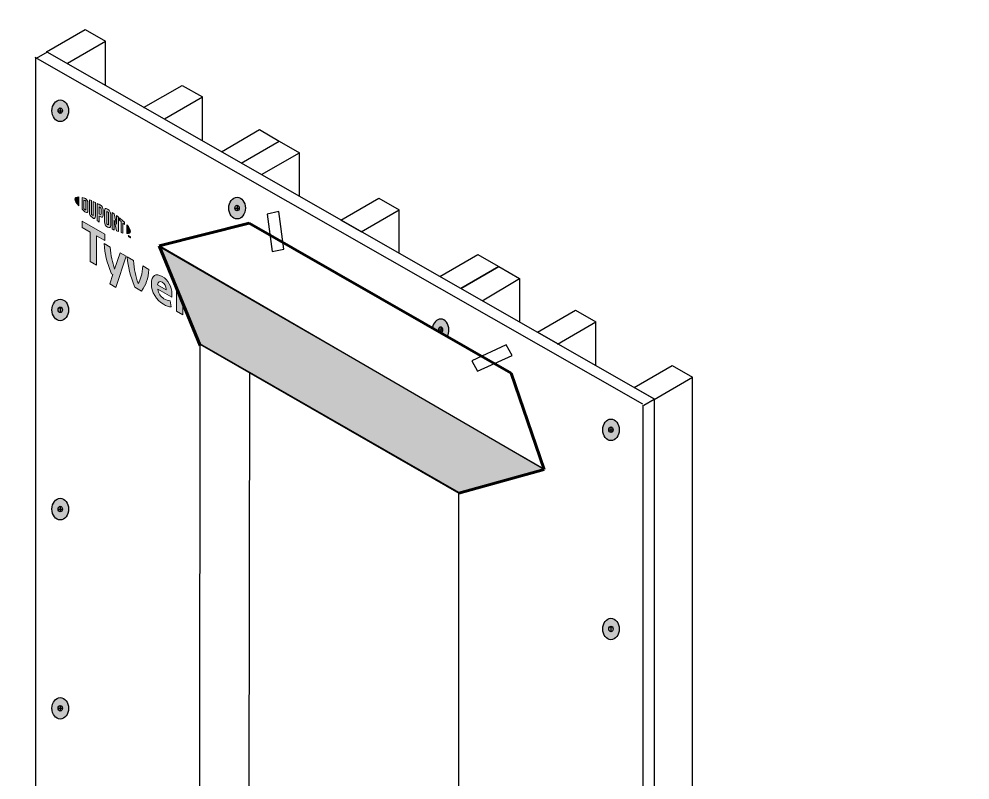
# Model space of a CAD drawing. Header units: inches. Extents: x -26 to 76, y -15 to 22.
# Drawn here: x -6.25 to -0.4, y 8.64 to 13.32 of the extents above; entities that cross this region are included whole.
import ezdxf

# ---------------------------------------------------------------- set-up
doc = ezdxf.new("R2010")
doc.units = ezdxf.units.IN
doc.header["$MEASUREMENT"] = 0
for name, color, linetype, lineweight in [('.ATI-HATCH', 7, 'Continuous', 0), ('G-ANNO-TTLB', 7, 'Continuous', 0), ('LOGOS', 7, 'Continuous', 0), ('TYVEK', 7, 'Continuous', 0)]:
    doc.layers.add(name, color=color, linetype=linetype, lineweight=lineweight)

# ---------------------------------------------------------------- blocks, each defined once
blk = doc.blocks.new('Block_134')
at = {"layer": 'TYVEK', "true_color": 0x003b71, "transparency": 33554687}
h = blk.add_hatch(color=156, dxfattribs=at)
h.dxf.hatch_style = 2
edge = h.paths.add_edge_path()
edge.add_ellipse((-2.6097, 10.7926), major_axis=(0, 0.0664), ratio=0.766948, start_angle=0, end_angle=360)
at = {"layer": 'TYVEK', "color": 252, "lineweight": 25, "true_color": 0x838484}
for p, q in [((-2.6232, 10.793), (-2.5961, 10.793)), ((-2.6097, 10.8102), (-2.6097, 10.7759))]:
    blk.add_line(p, q, dxfattribs=at)
at = {"layer": 'TYVEK', "color": 18, "lineweight": 25, "true_color": 0x000000}
blk.add_ellipse((-2.6097, 10.7926), major_axis=(0, 0.0664), ratio=0.766948, dxfattribs=at)
at = {"layer": 'TYVEK', "color": 252, "lineweight": 25, "true_color": 0x838484}
blk.add_ellipse((-2.6097, 10.793), major_axis=(0, 0.0171), ratio=0.788846, dxfattribs=at)
blk = doc.blocks.new('Block_137')
at = {"layer": 'TYVEK', "true_color": 0x003b71, "transparency": 33554687}
h = blk.add_hatch(color=156, dxfattribs=at)
h.dxf.hatch_style = 2
edge = h.paths.add_edge_path()
edge.add_ellipse((-2.6097, 9.5683), major_axis=(0, 0.0664), ratio=0.766948, start_angle=0, end_angle=360)
at = {"layer": 'TYVEK', "color": 252, "lineweight": 25, "true_color": 0x838484}
for p, q in [((-2.6097, 9.5858), (-2.6097, 9.5516)), ((-2.6232, 9.5822), (-2.5961, 9.5822))]:
    blk.add_line(p, q, dxfattribs=at)
at = {"layer": 'TYVEK', "color": 18, "lineweight": 25, "true_color": 0x000000}
blk.add_ellipse((-2.6097, 9.5683), major_axis=(0, 0.0664), ratio=0.766948, dxfattribs=at)
at = {"layer": 'TYVEK', "color": 252, "lineweight": 25, "true_color": 0x838484}
blk.add_ellipse((-2.6097, 9.5687), major_axis=(0, 0.0171), ratio=0.788846, dxfattribs=at)
blk = doc.blocks.new('Block_133')
at = {"layer": 'TYVEK'}
for name in ['Block_134', 'Block_137']:
    blk.add_blockref(name, (0, 0), dxfattribs=at)
blk = doc.blocks.new('Block_141')
at = {"layer": 'TYVEK', "true_color": 0x003b71, "transparency": 33554687}
h = blk.add_hatch(color=156, dxfattribs=at)
h.dxf.hatch_style = 2
edge = h.paths.add_edge_path()
edge.add_ellipse((-5.9943, 12.7538), major_axis=(0, 0.0664), ratio=0.766948, start_angle=0, end_angle=360)
at = {"layer": 'TYVEK', "color": 252, "lineweight": 25, "true_color": 0x838484}
for p, q in [((-6.0078, 12.7542), (-5.9808, 12.7542)), ((-5.9943, 12.7713), (-5.9943, 12.7371))]:
    blk.add_line(p, q, dxfattribs=at)
at = {"layer": 'TYVEK', "color": 18, "lineweight": 25, "true_color": 0x000000}
blk.add_ellipse((-5.9943, 12.7538), major_axis=(0, 0.0664), ratio=0.766948, dxfattribs=at)
at = {"layer": 'TYVEK', "color": 252, "lineweight": 25, "true_color": 0x838484}
blk.add_ellipse((-5.9943, 12.7542), major_axis=(0, 0.0171), ratio=0.788846, dxfattribs=at)
blk = doc.blocks.new('Block_143')
at = {"layer": 'TYVEK', "true_color": 0x003b71, "transparency": 33554687}
h = blk.add_hatch(color=156, dxfattribs=at)
h.dxf.hatch_style = 2
edge = h.paths.add_edge_path()
edge.add_ellipse((-5.9943, 10.3051), major_axis=(0, 0.0664), ratio=0.766948, start_angle=0, end_angle=360)
at = {"layer": 'TYVEK', "color": 252, "lineweight": 25, "true_color": 0x838484}
for p, q in [((-6.0078, 10.3055), (-5.9808, 10.3055)), ((-5.9943, 10.3227), (-5.9943, 10.2884))]:
    blk.add_line(p, q, dxfattribs=at)
at = {"layer": 'TYVEK', "color": 18, "lineweight": 25, "true_color": 0x000000}
blk.add_ellipse((-5.9943, 10.3051), major_axis=(0, 0.0664), ratio=0.766948, dxfattribs=at)
at = {"layer": 'TYVEK', "color": 252, "lineweight": 25, "true_color": 0x838484}
blk.add_ellipse((-5.9943, 10.3055), major_axis=(0, 0.0171), ratio=0.788846, dxfattribs=at)
blk = doc.blocks.new('Block_144')
at = {"layer": 'TYVEK', "true_color": 0x003b71, "transparency": 33554687}
h = blk.add_hatch(color=156, dxfattribs=at)
h.dxf.hatch_style = 2
edge = h.paths.add_edge_path()
edge.add_ellipse((-5.9943, 11.5294), major_axis=(0, 0.0664), ratio=0.766948, start_angle=0, end_angle=360)
at = {"layer": 'TYVEK', "color": 252, "lineweight": 25, "true_color": 0x838484}
for p, q in [((-6.0078, 11.5434), (-5.9808, 11.5434)), ((-5.9943, 11.547), (-5.9943, 11.5127))]:
    blk.add_line(p, q, dxfattribs=at)
at = {"layer": 'TYVEK', "color": 18, "lineweight": 25, "true_color": 0x000000}
blk.add_ellipse((-5.9943, 11.5294), major_axis=(0, 0.0664), ratio=0.766948, dxfattribs=at)
at = {"layer": 'TYVEK', "color": 252, "lineweight": 25, "true_color": 0x838484}
blk.add_ellipse((-5.9943, 11.5299), major_axis=(0, 0.0171), ratio=0.788846, dxfattribs=at)
blk = doc.blocks.new('Block_145')
at = {"layer": 'TYVEK', "true_color": 0x003b71, "transparency": 33554687}
h = blk.add_hatch(color=156, dxfattribs=at)
h.dxf.hatch_style = 2
edge = h.paths.add_edge_path()
edge.add_ellipse((-5.9943, 9.0808), major_axis=(0, 0.0664), ratio=0.766948, start_angle=0, end_angle=360)
at = {"layer": 'TYVEK', "color": 252, "lineweight": 25, "true_color": 0x838484}
for p, q in [((-6.0078, 9.0812), (-5.9808, 9.0812)), ((-5.9943, 9.0983), (-5.9943, 9.0641))]:
    blk.add_line(p, q, dxfattribs=at)
at = {"layer": 'TYVEK', "color": 18, "lineweight": 25, "true_color": 0x000000}
blk.add_ellipse((-5.9943, 9.0808), major_axis=(0, 0.0664), ratio=0.766948, dxfattribs=at)
at = {"layer": 'TYVEK', "color": 252, "lineweight": 25, "true_color": 0x838484}
blk.add_ellipse((-5.9943, 9.0812), major_axis=(0, 0.0171), ratio=0.788846, dxfattribs=at)
blk = doc.blocks.new('Block_140')
at = {"layer": 'TYVEK'}
for name in ['Block_141', 'Block_144', 'Block_143', 'Block_145']:
    blk.add_blockref(name, (0, 0), dxfattribs=at)
blk = doc.blocks.new('Block_207')
at = {"layer": 'TYVEK', "true_color": 0x003b71, "transparency": 33554687}
h = blk.add_hatch(color=156, dxfattribs=at)
h.dxf.hatch_style = 2
edge = h.paths.add_edge_path()
edge.add_spline(control_points=[(-3.6054, 11.4069), (-3.6054, 11.3926), (-3.6088, 11.3793), (-3.6147, 11.3685), (-3.6147, 11.3685), (-3.6533, 11.3905), (-3.6533, 11.3905), (-3.6533, 11.3905), (-3.6563, 11.3923), (-3.6563, 11.3923), (-3.6563, 11.3923), (-3.668, 11.399), (-3.668, 11.399), (-3.668, 11.399), (-3.7061, 11.4208), (-3.7061, 11.4208), (-3.7012, 11.4508), (-3.6808, 11.4733), (-3.6563, 11.4733), (-3.6281, 11.4733), (-3.6054, 11.4436), (-3.6054, 11.4069)], knot_values=[0, 0, 0, 0, 1, 1, 1, 2, 2, 2, 3, 3, 3, 4, 4, 4, 5, 5, 5, 6, 6, 6, 7, 7, 7, 7], degree=3, periodic=0)
at = {"layer": 'TYVEK', "color": 252, "lineweight": 25, "true_color": 0x838484}
blk.add_line((-3.6698, 11.4073), (-3.6428, 11.4073), dxfattribs=at)
blk.add_lwpolyline([(-3.6563, 11.4244), (-3.6563, 11.4073), (-3.6563, 11.3923)], dxfattribs=at)
at = {"layer": 'TYVEK', "color": 18, "lineweight": 25, "true_color": 0x000000}
blk.add_open_spline([(-3.6054, 11.4069), (-3.6054, 11.3926), (-3.6088, 11.3793), (-3.6147, 11.3685), (-3.6147, 11.3685), (-3.6533, 11.3905), (-3.6533, 11.3905), (-3.6533, 11.3905), (-3.6563, 11.3923), (-3.6563, 11.3923), (-3.6563, 11.3923), (-3.668, 11.399), (-3.668, 11.399), (-3.668, 11.399), (-3.7061, 11.4208), (-3.7061, 11.4208), (-3.7012, 11.4508), (-3.6808, 11.4733), (-3.6563, 11.4733), (-3.6281, 11.4733), (-3.6054, 11.4436), (-3.6054, 11.4069)], degree=3, knots=[0, 0, 0, 0, 1, 1, 1, 2, 2, 2, 3, 3, 3, 4, 4, 4, 5, 5, 5, 6, 6, 6, 7, 7, 7, 7], dxfattribs=at)
at = {"layer": 'TYVEK', "color": 252, "lineweight": 25, "true_color": 0x838484}
blk.add_open_spline([(-3.6427, 11.4073), (-3.6427, 11.3992), (-3.6473, 11.3923), (-3.6533, 11.3905), (-3.6533, 11.3905), (-3.6563, 11.3923), (-3.6563, 11.3923), (-3.6563, 11.3923), (-3.668, 11.399), (-3.668, 11.399), (-3.6693, 11.4015), (-3.6698, 11.4043), (-3.6698, 11.4073), (-3.6698, 11.4168), (-3.6637, 11.4244), (-3.6563, 11.4244), (-3.6488, 11.4244), (-3.6427, 11.4168), (-3.6427, 11.4073)], degree=3, knots=[0, 0, 0, 0, 1, 1, 1, 2, 2, 2, 3, 3, 3, 4, 4, 4, 5, 5, 5, 6, 6, 6, 6], dxfattribs=at)
blk = doc.blocks.new('Block_208')
at = {"layer": 'TYVEK', "true_color": 0x003b71, "transparency": 33554687}
h = blk.add_hatch(color=156, dxfattribs=at)
h.dxf.hatch_style = 2
edge = h.paths.add_edge_path()
edge.add_ellipse((-4.9075, 12.1555), major_axis=(0, 0.0664), ratio=0.766948, start_angle=0, end_angle=360)
at = {"layer": 'TYVEK', "color": 252, "lineweight": 25, "true_color": 0x838484}
for p, q in [((-4.9075, 12.173), (-4.9075, 12.1388)), ((-4.921, 12.1559), (-4.894, 12.1559))]:
    blk.add_line(p, q, dxfattribs=at)
at = {"layer": 'TYVEK', "color": 18, "lineweight": 25, "true_color": 0x000000}
blk.add_ellipse((-4.9075, 12.1555), major_axis=(0, 0.0664), ratio=0.766948, dxfattribs=at)
at = {"layer": 'TYVEK', "color": 252, "lineweight": 25, "true_color": 0x838484}
blk.add_ellipse((-4.9075, 12.1559), major_axis=(0, 0.0171), ratio=0.788846, dxfattribs=at)
blk = doc.blocks.new('Block_209')
at = {"layer": 'TYVEK', "color": 18, "lineweight": 25, "true_color": 0x000000}
blk.add_lwpolyline([(-5.9714, 12.7673)], dxfattribs=at)
blk = doc.blocks.new('Block_206')
at = {"layer": 'TYVEK', "color": 18, "lineweight": 25, "true_color": 0x000000}
blk.add_lwpolyline([(-2.6649, 9.4568)], dxfattribs=at)
at = {"layer": 'TYVEK'}
for name in ['Block_209', 'Block_208', 'Block_207']:
    blk.add_blockref(name, (0, 0), dxfattribs=at)
blk = doc.blocks.new('Block_537')
at = {"layer": 'LOGOS', "true_color": 0x838484, "transparency": 33554687}
h = blk.add_hatch(color=252, dxfattribs=at)
h.dxf.hatch_style = 2
edge = h.paths.add_edge_path()
edge.add_spline(control_points=[(-5.9043, 12.21), (-5.9043, 12.2), (-5.8958, 12.1857), (-5.8809, 12.1691), (-5.8809, 12.1691), (-5.8809, 12.2239), (-5.8809, 12.2239), (-5.8958, 12.2244), (-5.9043, 12.22), (-5.9043, 12.21)], knot_values=[0, 0, 0, 0, 1, 1, 1, 2, 2, 2, 3, 3, 3, 3], degree=3, periodic=0)
h = blk.add_hatch(color=252, dxfattribs=at)
h.dxf.hatch_style = 2
edge = h.paths.add_edge_path()
edge.add_spline(control_points=[(-5.8364, 12.1485), (-5.8364, 12.1443), (-5.8387, 12.1442), (-5.8413, 12.1457), (-5.8433, 12.1468), (-5.8464, 12.1496), (-5.8491, 12.1518), (-5.8491, 12.1518), (-5.8491, 12.2042), (-5.8491, 12.2042), (-5.8464, 12.2035), (-5.8433, 12.2025), (-5.8413, 12.2014), (-5.8387, 12.1999), (-5.8364, 12.1971), (-5.8364, 12.1929), (-5.8364, 12.1929), (-5.8364, 12.1485), (-5.8364, 12.1485)], knot_values=[0, 0, 0, 0, 1, 1, 1, 2, 2, 2, 3, 3, 3, 4, 4, 4, 5, 5, 5, 6, 6, 6, 6], degree=3, periodic=0)
edge = h.paths.add_edge_path()
edge.add_spline(control_points=[(-5.8395, 12.214), (-5.8437, 12.2164), (-5.8496, 12.2185), (-5.8605, 12.2208), (-5.8605, 12.2208), (-5.8605, 12.1483), (-5.8605, 12.1483), (-5.8509, 12.1396), (-5.8437, 12.1333), (-5.8395, 12.131), (-5.8301, 12.1256), (-5.8246, 12.129), (-5.8246, 12.1399), (-5.8246, 12.1399), (-5.8246, 12.1881), (-5.8246, 12.1881), (-5.8246, 12.1988), (-5.8301, 12.2085), (-5.8395, 12.214)], knot_values=[0, 0, 0, 0, 1, 1, 1, 2, 2, 2, 3, 3, 3, 4, 4, 4, 5, 5, 5, 6, 6, 6, 6], degree=3, periodic=0)
h = blk.add_hatch(color=252, dxfattribs=at)
h.dxf.hatch_style = 2
edge = h.paths.add_edge_path()
edge.add_spline(control_points=[(-5.7914, 12.114), (-5.7914, 12.1098), (-5.7927, 12.1079), (-5.7972, 12.1111), (-5.8017, 12.1144), (-5.8029, 12.1172), (-5.8029, 12.1222), (-5.8029, 12.1222), (-5.8029, 12.2012), (-5.8029, 12.2012), (-5.8059, 12.2025), (-5.8126, 12.2053), (-5.8154, 12.2065), (-5.8154, 12.2065), (-5.8154, 12.1266), (-5.8154, 12.1266), (-5.8154, 12.1139), (-5.81, 12.1058), (-5.7972, 12.0967), (-5.7855, 12.0884), (-5.7784, 12.0911), (-5.7784, 12.1052), (-5.7784, 12.1052), (-5.7784, 12.1896), (-5.7784, 12.1896), (-5.7808, 12.1909), (-5.7888, 12.1947), (-5.7914, 12.1959), (-5.7914, 12.1959), (-5.7914, 12.114), (-5.7914, 12.114)], knot_values=[0, 0, 0, 0, 1, 1, 1, 2, 2, 2, 3, 3, 3, 4, 4, 4, 5, 5, 5, 6, 6, 6, 7, 7, 7, 8, 8, 8, 9, 9, 9, 10, 10, 10, 10], degree=3, periodic=0)
h = blk.add_hatch(color=252, dxfattribs=at)
h.dxf.hatch_style = 2
edge = h.paths.add_edge_path()
edge.add_spline(control_points=[(-5.7439, 12.1213), (-5.7439, 12.1167), (-5.7453, 12.1151), (-5.7506, 12.1182), (-5.7506, 12.1182), (-5.7552, 12.1208), (-5.7552, 12.1208), (-5.7552, 12.1208), (-5.7552, 12.1628), (-5.7552, 12.1628), (-5.7531, 12.1618), (-5.752, 12.1611), (-5.7509, 12.1604), (-5.7451, 12.1571), (-5.7439, 12.154), (-5.7439, 12.1493), (-5.7439, 12.1493), (-5.7439, 12.1213), (-5.7439, 12.1213)], knot_values=[0, 0, 0, 0, 1, 1, 1, 2, 2, 2, 3, 3, 3, 4, 4, 4, 5, 5, 5, 6, 6, 6, 6], degree=3, periodic=0)
edge = h.paths.add_edge_path()
edge.add_spline(control_points=[(-5.7501, 12.1749), (-5.7523, 12.1761), (-5.7606, 12.1806), (-5.7683, 12.1845), (-5.7683, 12.1845), (-5.7683, 12.0782), (-5.7683, 12.0782), (-5.7656, 12.0765), (-5.7588, 12.0722), (-5.7552, 12.07), (-5.7552, 12.07), (-5.7552, 12.1061), (-5.7552, 12.1061), (-5.7552, 12.1061), (-5.7501, 12.1032), (-5.7501, 12.1032), (-5.7364, 12.0953), (-5.7308, 12.099), (-5.7308, 12.1125), (-5.7308, 12.1125), (-5.7308, 12.1439), (-5.7308, 12.1439), (-5.7308, 12.1571), (-5.7371, 12.1674), (-5.7501, 12.1749)], knot_values=[0, 0, 0, 0, 1, 1, 1, 2, 2, 2, 3, 3, 3, 4, 4, 4, 5, 5, 5, 6, 6, 6, 7, 7, 7, 8, 8, 8, 8], degree=3, periodic=0)
h = blk.add_hatch(color=252, dxfattribs=at)
h.dxf.hatch_style = 2
edge = h.paths.add_edge_path()
edge.add_spline(control_points=[(-5.6974, 12.0572), (-5.6974, 12.0531), (-5.6985, 12.0517), (-5.7033, 12.0542), (-5.708, 12.0567), (-5.7092, 12.0597), (-5.7092, 12.0642), (-5.7092, 12.0642), (-5.7092, 12.1304), (-5.7092, 12.1304), (-5.7092, 12.1347), (-5.708, 12.1364), (-5.7033, 12.1335), (-5.6985, 12.1307), (-5.6974, 12.1278), (-5.6974, 12.1236), (-5.6974, 12.1236), (-5.6974, 12.0572), (-5.6974, 12.0572)], knot_values=[0, 0, 0, 0, 1, 1, 1, 2, 2, 2, 3, 3, 3, 4, 4, 4, 5, 5, 5, 6, 6, 6, 6], degree=3, periodic=0)
edge = h.paths.add_edge_path()
edge.add_spline(control_points=[(-5.7033, 12.1483), (-5.7153, 12.156), (-5.7224, 12.154), (-5.7224, 12.14), (-5.7224, 12.14), (-5.7224, 12.0706), (-5.7224, 12.0706), (-5.7224, 12.0557), (-5.7159, 12.046), (-5.7033, 12.0392), (-5.6908, 12.0327), (-5.6842, 12.0343), (-5.6842, 12.05), (-5.6842, 12.05), (-5.6842, 12.1164), (-5.6842, 12.1164), (-5.6842, 12.1314), (-5.6901, 12.1402), (-5.7033, 12.1483)], knot_values=[0, 0, 0, 0, 1, 1, 1, 2, 2, 2, 3, 3, 3, 4, 4, 4, 5, 5, 5, 6, 6, 6, 6], degree=3, periodic=0)
h = blk.add_hatch(color=252, dxfattribs=at)
h.dxf.hatch_style = 2
edge = h.paths.add_edge_path()
edge.add_spline(control_points=[(-5.6481, 12.0573), (-5.6481, 12.0573), (-5.6625, 12.1197), (-5.6625, 12.1197), (-5.6664, 12.1226), (-5.6712, 12.1259), (-5.6748, 12.1284), (-5.6748, 12.1284), (-5.6748, 12.0264), (-5.6748, 12.0264), (-5.6723, 12.0252), (-5.6657, 12.0223), (-5.6623, 12.0208), (-5.6623, 12.0208), (-5.6633, 12.0815), (-5.6633, 12.0815), (-5.6633, 12.0815), (-5.6481, 12.0149), (-5.6481, 12.0149), (-5.6448, 12.0137), (-5.64, 12.0119), (-5.6369, 12.0107), (-5.6369, 12.0107), (-5.6369, 12.1004), (-5.6369, 12.1004), (-5.6402, 12.103), (-5.6461, 12.1076), (-5.6489, 12.1097), (-5.6489, 12.1097), (-5.6481, 12.0573), (-5.6481, 12.0573)], knot_values=[0, 0, 0, 0, 1, 1, 1, 2, 2, 2, 3, 3, 3, 4, 4, 4, 5, 5, 5, 6, 6, 6, 7, 7, 7, 8, 8, 8, 9, 9, 9, 10, 10, 10, 10], degree=3, periodic=0)
h = blk.add_hatch(color=252, dxfattribs=at)
h.dxf.hatch_style = 2
edge = h.paths.add_edge_path()
edge.add_spline(control_points=[(-5.6305, 12.081), (-5.6273, 12.0785), (-5.6241, 12.0759), (-5.621, 12.0733), (-5.621, 12.0733), (-5.621, 12.0055), (-5.621, 12.0055), (-5.6181, 12.0046), (-5.6128, 12.0031), (-5.6093, 12.0023), (-5.6093, 12.0023), (-5.6093, 12.0634), (-5.6093, 12.0634), (-5.6059, 12.0604), (-5.6027, 12.0576), (-5.5998, 12.0549), (-5.5998, 12.0549), (-5.5998, 12.068), (-5.5998, 12.068), (-5.609, 12.077), (-5.6189, 12.0857), (-5.6305, 12.0952), (-5.6305, 12.0952), (-5.6305, 12.081), (-5.6305, 12.081)], knot_values=[0, 0, 0, 0, 1, 1, 1, 2, 2, 2, 3, 3, 3, 4, 4, 4, 5, 5, 5, 6, 6, 6, 7, 7, 7, 8, 8, 8, 8], degree=3, periodic=0)
h = blk.add_hatch(color=252, dxfattribs=at)
h.dxf.hatch_style = 2
edge = h.paths.add_edge_path()
edge.add_spline(control_points=[(-5.5625, 12.0127), (-5.5625, 12.0027), (-5.571, 11.9982), (-5.5858, 11.9987), (-5.5858, 11.9987), (-5.5858, 12.0535), (-5.5858, 12.0535), (-5.571, 12.0369), (-5.5625, 12.0227), (-5.5625, 12.0127)], knot_values=[0, 0, 0, 0, 1, 1, 1, 2, 2, 2, 3, 3, 3, 3], degree=3, periodic=0)
h = blk.add_hatch(color=252, dxfattribs=at)
h.dxf.hatch_style = 2
edge = h.paths.add_edge_path()
edge.add_spline(control_points=[(-5.5764, 11.9878), (-5.5764, 11.9878), (-5.5764, 11.9864), (-5.5764, 11.9864), (-5.5764, 11.9864), (-5.5744, 11.9853), (-5.5744, 11.9853), (-5.5744, 11.9853), (-5.5744, 11.9788), (-5.5744, 11.9788), (-5.5744, 11.9788), (-5.573, 11.9779), (-5.573, 11.9779), (-5.573, 11.9779), (-5.573, 11.9845), (-5.573, 11.9845), (-5.573, 11.9845), (-5.5709, 11.9832), (-5.5709, 11.9832), (-5.5709, 11.9832), (-5.5709, 11.9846), (-5.5709, 11.9846), (-5.5709, 11.9846), (-5.5764, 11.9878), (-5.5764, 11.9878)], knot_values=[0, 0, 0, 0, 1, 1, 1, 2, 2, 2, 3, 3, 3, 4, 4, 4, 5, 5, 5, 6, 6, 6, 7, 7, 7, 8, 8, 8, 8], degree=3, periodic=0)
edge = h.paths.add_edge_path()
edge.add_spline(control_points=[(-5.5638, 11.9806), (-5.5638, 11.9806), (-5.5659, 11.9781), (-5.5659, 11.9781), (-5.5659, 11.9781), (-5.568, 11.9829), (-5.568, 11.9829), (-5.568, 11.9829), (-5.5694, 11.9838), (-5.5694, 11.9838), (-5.5694, 11.9838), (-5.5694, 11.9758), (-5.5694, 11.9758), (-5.5694, 11.9758), (-5.5681, 11.9752), (-5.5681, 11.9752), (-5.5681, 11.9752), (-5.5681, 11.9807), (-5.5681, 11.9807), (-5.5681, 11.9807), (-5.566, 11.9757), (-5.566, 11.9757), (-5.566, 11.9757), (-5.5659, 11.9757), (-5.5659, 11.9757), (-5.5659, 11.9757), (-5.5638, 11.9782), (-5.5638, 11.9782), (-5.5638, 11.9782), (-5.5638, 11.9727), (-5.5638, 11.9727), (-5.5638, 11.9727), (-5.5626, 11.9718), (-5.5626, 11.9718), (-5.5626, 11.9718), (-5.5626, 11.9797), (-5.5626, 11.9797), (-5.5626, 11.9797), (-5.5638, 11.9806), (-5.5638, 11.9806)], knot_values=[0, 0, 0, 0, 1, 1, 1, 2, 2, 2, 3, 3, 3, 4, 4, 4, 5, 5, 5, 6, 6, 6, 7, 7, 7, 8, 8, 8, 9, 9, 9, 10, 10, 10, 11, 11, 11, 12, 12, 12, 13, 13, 13, 13], degree=3, periodic=0)
at = {"layer": 'LOGOS'}
for points, knots in [([(-5.9043, 12.21), (-5.9043, 12.2), (-5.8958, 12.1857), (-5.8809, 12.1691), (-5.8809, 12.1691), (-5.8809, 12.2239), (-5.8809, 12.2239), (-5.8958, 12.2244), (-5.9043, 12.22), (-5.9043, 12.21)], [0, 0, 0, 0, 1, 1, 1, 2, 2, 2, 3, 3, 3, 3]), ([(-5.8395, 12.214), (-5.8437, 12.2164), (-5.8496, 12.2185), (-5.8605, 12.2208), (-5.8605, 12.2208), (-5.8605, 12.1483), (-5.8605, 12.1483), (-5.8509, 12.1396), (-5.8437, 12.1333), (-5.8395, 12.131), (-5.8301, 12.1256), (-5.8246, 12.129), (-5.8246, 12.1399), (-5.8246, 12.1399), (-5.8246, 12.1881), (-5.8246, 12.1881), (-5.8246, 12.1988), (-5.8301, 12.2085), (-5.8395, 12.214)], [0, 0, 0, 0, 1, 1, 1, 2, 2, 2, 3, 3, 3, 4, 4, 4, 5, 5, 5, 6, 6, 6, 6]), ([(-5.8364, 12.1485), (-5.8364, 12.1443), (-5.8387, 12.1442), (-5.8413, 12.1457), (-5.8433, 12.1468), (-5.8464, 12.1496), (-5.8491, 12.1518), (-5.8491, 12.1518), (-5.8491, 12.2042), (-5.8491, 12.2042), (-5.8464, 12.2035), (-5.8433, 12.2025), (-5.8413, 12.2014), (-5.8387, 12.1999), (-5.8364, 12.1971), (-5.8364, 12.1929), (-5.8364, 12.1929), (-5.8364, 12.1485), (-5.8364, 12.1485)], [0, 0, 0, 0, 1, 1, 1, 2, 2, 2, 3, 3, 3, 4, 4, 4, 5, 5, 5, 6, 6, 6, 6]), ([(-5.7914, 12.114), (-5.7914, 12.1098), (-5.7927, 12.1079), (-5.7972, 12.1111), (-5.8017, 12.1144), (-5.8029, 12.1172), (-5.8029, 12.1222), (-5.8029, 12.1222), (-5.8029, 12.2012), (-5.8029, 12.2012), (-5.8059, 12.2025), (-5.8126, 12.2053), (-5.8154, 12.2065), (-5.8154, 12.2065), (-5.8154, 12.1266), (-5.8154, 12.1266), (-5.8154, 12.1139), (-5.81, 12.1058), (-5.7972, 12.0967), (-5.7855, 12.0884), (-5.7784, 12.0911), (-5.7784, 12.1052), (-5.7784, 12.1052), (-5.7784, 12.1896), (-5.7784, 12.1896), (-5.7808, 12.1909), (-5.7888, 12.1947), (-5.7914, 12.1959), (-5.7914, 12.1959), (-5.7914, 12.114), (-5.7914, 12.114)], [0, 0, 0, 0, 1, 1, 1, 2, 2, 2, 3, 3, 3, 4, 4, 4, 5, 5, 5, 6, 6, 6, 7, 7, 7, 8, 8, 8, 9, 9, 9, 10, 10, 10, 10]), ([(-5.7501, 12.1749), (-5.7523, 12.1761), (-5.7606, 12.1806), (-5.7683, 12.1845), (-5.7683, 12.1845), (-5.7683, 12.0782), (-5.7683, 12.0782), (-5.7656, 12.0765), (-5.7588, 12.0722), (-5.7552, 12.07), (-5.7552, 12.07), (-5.7552, 12.1061), (-5.7552, 12.1061), (-5.7552, 12.1061), (-5.7501, 12.1032), (-5.7501, 12.1032), (-5.7364, 12.0953), (-5.7308, 12.099), (-5.7308, 12.1125), (-5.7308, 12.1125), (-5.7308, 12.1439), (-5.7308, 12.1439), (-5.7308, 12.1571), (-5.7371, 12.1674), (-5.7501, 12.1749)], [0, 0, 0, 0, 1, 1, 1, 2, 2, 2, 3, 3, 3, 4, 4, 4, 5, 5, 5, 6, 6, 6, 7, 7, 7, 8, 8, 8, 8]), ([(-5.7439, 12.1213), (-5.7439, 12.1167), (-5.7453, 12.1151), (-5.7506, 12.1182), (-5.7506, 12.1182), (-5.7552, 12.1208), (-5.7552, 12.1208), (-5.7552, 12.1208), (-5.7552, 12.1628), (-5.7552, 12.1628), (-5.7531, 12.1618), (-5.752, 12.1611), (-5.7509, 12.1604), (-5.7451, 12.1571), (-5.7439, 12.154), (-5.7439, 12.1493), (-5.7439, 12.1493), (-5.7439, 12.1213), (-5.7439, 12.1213)], [0, 0, 0, 0, 1, 1, 1, 2, 2, 2, 3, 3, 3, 4, 4, 4, 5, 5, 5, 6, 6, 6, 6]), ([(-5.7033, 12.1483), (-5.7153, 12.156), (-5.7224, 12.154), (-5.7224, 12.14), (-5.7224, 12.14), (-5.7224, 12.0706), (-5.7224, 12.0706), (-5.7224, 12.0557), (-5.7159, 12.046), (-5.7033, 12.0392), (-5.6908, 12.0327), (-5.6842, 12.0343), (-5.6842, 12.05), (-5.6842, 12.05), (-5.6842, 12.1164), (-5.6842, 12.1164), (-5.6842, 12.1314), (-5.6901, 12.1402), (-5.7033, 12.1483)], [0, 0, 0, 0, 1, 1, 1, 2, 2, 2, 3, 3, 3, 4, 4, 4, 5, 5, 5, 6, 6, 6, 6]), ([(-5.6974, 12.0572), (-5.6974, 12.0531), (-5.6985, 12.0517), (-5.7033, 12.0542), (-5.708, 12.0567), (-5.7092, 12.0597), (-5.7092, 12.0642), (-5.7092, 12.0642), (-5.7092, 12.1304), (-5.7092, 12.1304), (-5.7092, 12.1347), (-5.708, 12.1364), (-5.7033, 12.1335), (-5.6985, 12.1307), (-5.6974, 12.1278), (-5.6974, 12.1236), (-5.6974, 12.1236), (-5.6974, 12.0572), (-5.6974, 12.0572)], [0, 0, 0, 0, 1, 1, 1, 2, 2, 2, 3, 3, 3, 4, 4, 4, 5, 5, 5, 6, 6, 6, 6]), ([(-5.6481, 12.0573), (-5.6481, 12.0573), (-5.6625, 12.1197), (-5.6625, 12.1197), (-5.6664, 12.1226), (-5.6712, 12.1259), (-5.6748, 12.1284), (-5.6748, 12.1284), (-5.6748, 12.0264), (-5.6748, 12.0264), (-5.6723, 12.0252), (-5.6657, 12.0223), (-5.6623, 12.0208), (-5.6623, 12.0208), (-5.6633, 12.0815), (-5.6633, 12.0815), (-5.6633, 12.0815), (-5.6481, 12.0149), (-5.6481, 12.0149), (-5.6448, 12.0137), (-5.64, 12.0119), (-5.6369, 12.0107), (-5.6369, 12.0107), (-5.6369, 12.1004), (-5.6369, 12.1004), (-5.6402, 12.103), (-5.6461, 12.1076), (-5.6489, 12.1097), (-5.6489, 12.1097), (-5.6481, 12.0573), (-5.6481, 12.0573)], [0, 0, 0, 0, 1, 1, 1, 2, 2, 2, 3, 3, 3, 4, 4, 4, 5, 5, 5, 6, 6, 6, 7, 7, 7, 8, 8, 8, 9, 9, 9, 10, 10, 10, 10]), ([(-5.6305, 12.081), (-5.6273, 12.0785), (-5.6241, 12.0759), (-5.621, 12.0733), (-5.621, 12.0733), (-5.621, 12.0055), (-5.621, 12.0055), (-5.6181, 12.0046), (-5.6128, 12.0031), (-5.6093, 12.0023), (-5.6093, 12.0023), (-5.6093, 12.0634), (-5.6093, 12.0634), (-5.6059, 12.0604), (-5.6027, 12.0576), (-5.5998, 12.0549), (-5.5998, 12.0549), (-5.5998, 12.068), (-5.5998, 12.068), (-5.609, 12.077), (-5.6189, 12.0857), (-5.6305, 12.0952), (-5.6305, 12.0952), (-5.6305, 12.081), (-5.6305, 12.081)], [0, 0, 0, 0, 1, 1, 1, 2, 2, 2, 3, 3, 3, 4, 4, 4, 5, 5, 5, 6, 6, 6, 7, 7, 7, 8, 8, 8, 8]), ([(-5.5625, 12.0127), (-5.5625, 12.0027), (-5.571, 11.9982), (-5.5858, 11.9987), (-5.5858, 11.9987), (-5.5858, 12.0535), (-5.5858, 12.0535), (-5.571, 12.0369), (-5.5625, 12.0227), (-5.5625, 12.0127)], [0, 0, 0, 0, 1, 1, 1, 2, 2, 2, 3, 3, 3, 3]), ([(-5.5764, 11.9878), (-5.5764, 11.9878), (-5.5764, 11.9864), (-5.5764, 11.9864), (-5.5764, 11.9864), (-5.5744, 11.9853), (-5.5744, 11.9853), (-5.5744, 11.9853), (-5.5744, 11.9788), (-5.5744, 11.9788), (-5.5744, 11.9788), (-5.573, 11.9779), (-5.573, 11.9779), (-5.573, 11.9779), (-5.573, 11.9845), (-5.573, 11.9845), (-5.573, 11.9845), (-5.5709, 11.9832), (-5.5709, 11.9832), (-5.5709, 11.9832), (-5.5709, 11.9846), (-5.5709, 11.9846), (-5.5709, 11.9846), (-5.5764, 11.9878), (-5.5764, 11.9878)], [0, 0, 0, 0, 1, 1, 1, 2, 2, 2, 3, 3, 3, 4, 4, 4, 5, 5, 5, 6, 6, 6, 7, 7, 7, 8, 8, 8, 8]), ([(-5.5638, 11.9806), (-5.5638, 11.9806), (-5.5659, 11.9781), (-5.5659, 11.9781), (-5.5659, 11.9781), (-5.568, 11.9829), (-5.568, 11.9829), (-5.568, 11.9829), (-5.5694, 11.9838), (-5.5694, 11.9838), (-5.5694, 11.9838), (-5.5694, 11.9758), (-5.5694, 11.9758), (-5.5694, 11.9758), (-5.5681, 11.9752), (-5.5681, 11.9752), (-5.5681, 11.9752), (-5.5681, 11.9807), (-5.5681, 11.9807), (-5.5681, 11.9807), (-5.566, 11.9757), (-5.566, 11.9757), (-5.566, 11.9757), (-5.5659, 11.9757), (-5.5659, 11.9757), (-5.5659, 11.9757), (-5.5638, 11.9782), (-5.5638, 11.9782), (-5.5638, 11.9782), (-5.5638, 11.9727), (-5.5638, 11.9727), (-5.5638, 11.9727), (-5.5626, 11.9718), (-5.5626, 11.9718), (-5.5626, 11.9718), (-5.5626, 11.9797), (-5.5626, 11.9797), (-5.5626, 11.9797), (-5.5638, 11.9806), (-5.5638, 11.9806)], [0, 0, 0, 0, 1, 1, 1, 2, 2, 2, 3, 3, 3, 4, 4, 4, 5, 5, 5, 6, 6, 6, 7, 7, 7, 8, 8, 8, 9, 9, 9, 10, 10, 10, 11, 11, 11, 12, 12, 12, 13, 13, 13, 13])]:
    blk.add_open_spline(points, degree=3, knots=knots, dxfattribs=at)
blk = doc.blocks.new('Block_541')
at = {"layer": 'LOGOS', "true_color": 0x838484, "transparency": 33554687}
h = blk.add_hatch(color=252, dxfattribs=at)
h.dxf.hatch_style = 2
h.paths.add_polyline_path([(-5.7202, 11.9943), (-5.8604, 12.0753), (-5.8604, 12.0372), (-5.8098, 12.0079), (-5.8098, 11.8274), (-5.7708, 11.8049), (-5.7708, 11.9854), (-5.7202, 11.9562)])
h = blk.add_hatch(color=252, dxfattribs=at)
h.dxf.hatch_style = 2
edge = h.paths.add_edge_path()
edge.add_spline(control_points=[(-5.4869, 11.8006), (-5.4894, 11.7486), (-5.4998, 11.7184), (-5.5158, 11.6924), (-5.5313, 11.7366), (-5.5414, 11.7787), (-5.5444, 11.8338), (-5.5444, 11.8338), (-5.5823, 11.8557), (-5.5823, 11.8557), (-5.5782, 11.7906), (-5.5659, 11.7432), (-5.5365, 11.6697), (-5.5365, 11.6697), (-5.4948, 11.6456), (-5.4948, 11.6456), (-5.4665, 11.6858), (-5.4548, 11.7193), (-5.4494, 11.7789), (-5.4494, 11.7789), (-5.4869, 11.8006), (-5.4869, 11.8006)], knot_values=[0, 0, 0, 0, 1, 1, 1, 2, 2, 2, 3, 3, 3, 4, 4, 4, 5, 5, 5, 6, 6, 6, 7, 7, 7, 7], degree=3, periodic=0)
h = blk.add_hatch(color=252, dxfattribs=at)
h.dxf.hatch_style = 2
edge = h.paths.add_edge_path()
edge.add_spline(control_points=[(-5.3439, 11.6535), (-5.3439, 11.6535), (-5.3958, 11.6833), (-5.3958, 11.6833), (-5.3933, 11.7031), (-5.3828, 11.71), (-5.3671, 11.7008), (-5.3521, 11.6922), (-5.3439, 11.6746), (-5.3439, 11.6572), (-5.3439, 11.6572), (-5.3439, 11.6535), (-5.3439, 11.6535)], knot_values=[0, 0, 0, 0, 1, 1, 1, 2, 2, 2, 3, 3, 3, 4, 4, 4, 4], degree=3, periodic=0)
edge = h.paths.add_edge_path()
edge.add_spline(control_points=[(-5.308, 11.6301), (-5.308, 11.672), (-5.3314, 11.7146), (-5.3671, 11.7351), (-5.4071, 11.7583), (-5.4346, 11.7404), (-5.4346, 11.6908), (-5.4346, 11.639), (-5.4046, 11.5899), (-5.3609, 11.5645), (-5.3428, 11.5542), (-5.3252, 11.5482), (-5.3131, 11.5476), (-5.3131, 11.5476), (-5.3191, 11.5857), (-5.3191, 11.5857), (-5.3309, 11.5868), (-5.3437, 11.5908), (-5.357, 11.5985), (-5.3788, 11.6111), (-5.3916, 11.6297), (-5.3952, 11.6568), (-5.3952, 11.6568), (-5.3091, 11.6071), (-5.3091, 11.6071), (-5.3085, 11.6129), (-5.308, 11.6208), (-5.308, 11.6301)], knot_values=[0, 0, 0, 0, 1, 1, 1, 2, 2, 2, 3, 3, 3, 4, 4, 4, 5, 5, 5, 6, 6, 6, 7, 7, 7, 8, 8, 8, 9, 9, 9, 9], degree=3, periodic=0)
h = blk.add_hatch(color=252, dxfattribs=at)
h.dxf.hatch_style = 2
edge = h.paths.add_edge_path()
edge.add_spline(control_points=[(-5.2794, 11.6656), (-5.2794, 11.6656), (-5.2794, 11.5213), (-5.2794, 11.5213), (-5.2794, 11.5213), (-5.2417, 11.4995), (-5.2417, 11.4995), (-5.2417, 11.4995), (-5.2417, 11.5464), (-5.2417, 11.5464), (-5.238, 11.5468), (-5.2344, 11.5475), (-5.2309, 11.5482), (-5.2309, 11.5482), (-5.2794, 11.6656), (-5.2794, 11.6656)], knot_values=[0, 0, 0, 0, 1, 1, 1, 2, 2, 2, 3, 3, 3, 4, 4, 4, 5, 5, 5, 5], degree=3, periodic=0)
at = {"layer": 'LOGOS'}
blk.add_lwpolyline([(-5.7202, 11.9943), (-5.8604, 12.0753), (-5.8604, 12.0372), (-5.8098, 12.0079), (-5.8098, 11.8274), (-5.7708, 11.8049), (-5.7708, 11.9854), (-5.7202, 11.9562)], close=True, dxfattribs=at)
for points, knots in [([(-5.4869, 11.8006), (-5.4894, 11.7486), (-5.4998, 11.7184), (-5.5158, 11.6924), (-5.5313, 11.7366), (-5.5414, 11.7787), (-5.5444, 11.8338), (-5.5444, 11.8338), (-5.5823, 11.8557), (-5.5823, 11.8557), (-5.5782, 11.7906), (-5.5659, 11.7432), (-5.5365, 11.6697), (-5.5365, 11.6697), (-5.4948, 11.6456), (-5.4948, 11.6456), (-5.4665, 11.6858), (-5.4548, 11.7193), (-5.4494, 11.7789), (-5.4494, 11.7789), (-5.4869, 11.8006), (-5.4869, 11.8006)], [0, 0, 0, 0, 1, 1, 1, 2, 2, 2, 3, 3, 3, 4, 4, 4, 5, 5, 5, 6, 6, 6, 7, 7, 7, 7]), ([(-5.308, 11.6301), (-5.308, 11.672), (-5.3314, 11.7146), (-5.3671, 11.7351), (-5.4071, 11.7583), (-5.4346, 11.7404), (-5.4346, 11.6908), (-5.4346, 11.639), (-5.4046, 11.5899), (-5.3609, 11.5645), (-5.3428, 11.5542), (-5.3252, 11.5482), (-5.3131, 11.5476), (-5.3131, 11.5476), (-5.3191, 11.5857), (-5.3191, 11.5857), (-5.3309, 11.5868), (-5.3437, 11.5908), (-5.357, 11.5985), (-5.3788, 11.6111), (-5.3916, 11.6297), (-5.3952, 11.6568), (-5.3952, 11.6568), (-5.3091, 11.6071), (-5.3091, 11.6071), (-5.3085, 11.6129), (-5.308, 11.6208), (-5.308, 11.6301)], [0, 0, 0, 0, 1, 1, 1, 2, 2, 2, 3, 3, 3, 4, 4, 4, 5, 5, 5, 6, 6, 6, 7, 7, 7, 8, 8, 8, 9, 9, 9, 9]), ([(-5.3439, 11.6535), (-5.3439, 11.6535), (-5.3958, 11.6833), (-5.3958, 11.6833), (-5.3933, 11.7031), (-5.3828, 11.71), (-5.3671, 11.7008), (-5.3521, 11.6922), (-5.3439, 11.6746), (-5.3439, 11.6572), (-5.3439, 11.6572), (-5.3439, 11.6535), (-5.3439, 11.6535)], [0, 0, 0, 0, 1, 1, 1, 2, 2, 2, 3, 3, 3, 4, 4, 4, 4]), ([(-5.2794, 11.6656), (-5.2794, 11.6656), (-5.2794, 11.5213), (-5.2794, 11.5213), (-5.2794, 11.5213), (-5.2417, 11.4995), (-5.2417, 11.4995), (-5.2417, 11.4995), (-5.2417, 11.5464), (-5.2417, 11.5464), (-5.238, 11.5468), (-5.2344, 11.5475), (-5.2309, 11.5482), (-5.2309, 11.5482), (-5.2794, 11.6656), (-5.2794, 11.6656)], [0, 0, 0, 0, 1, 1, 1, 2, 2, 2, 3, 3, 3, 4, 4, 4, 5, 5, 5, 5])]:
    blk.add_open_spline(points, degree=3, knots=knots, dxfattribs=at)
blk = doc.blocks.new('Block_540')
at = {"layer": 'LOGOS', "true_color": 0x838484, "transparency": 33554687}
h = blk.add_hatch(color=252, dxfattribs=at)
h.dxf.hatch_style = 2
edge = h.paths.add_edge_path()
edge.add_spline(control_points=[(-5.6266, 11.8812), (-5.6266, 11.8812), (-5.6603, 11.7806), (-5.6603, 11.7806), (-5.6747, 11.8227), (-5.684, 11.8634), (-5.6868, 11.916), (-5.6868, 11.916), (-5.7247, 11.9379), (-5.7247, 11.9379), (-5.7206, 11.8728), (-5.7084, 11.8254), (-5.6789, 11.7519), (-5.6789, 11.7519), (-5.6714, 11.7475), (-5.6714, 11.7475), (-5.6714, 11.7475), (-5.6907, 11.69), (-5.6907, 11.69), (-5.6907, 11.69), (-5.6531, 11.6683), (-5.6531, 11.6683), (-5.6531, 11.6683), (-5.589, 11.8595), (-5.589, 11.8595), (-5.589, 11.8595), (-5.6266, 11.8812), (-5.6266, 11.8812)], knot_values=[0, 0, 0, 0, 1, 1, 1, 2, 2, 2, 3, 3, 3, 4, 4, 4, 5, 5, 5, 6, 6, 6, 7, 7, 7, 8, 8, 8, 9, 9, 9, 9], degree=3, periodic=0)
at = {"layer": 'LOGOS'}
blk.add_open_spline([(-5.6266, 11.8812), (-5.6266, 11.8812), (-5.6603, 11.7806), (-5.6603, 11.7806), (-5.6747, 11.8227), (-5.684, 11.8634), (-5.6868, 11.916), (-5.6868, 11.916), (-5.7247, 11.9379), (-5.7247, 11.9379), (-5.7206, 11.8728), (-5.7084, 11.8254), (-5.6789, 11.7519), (-5.6789, 11.7519), (-5.6714, 11.7475), (-5.6714, 11.7475), (-5.6714, 11.7475), (-5.6907, 11.69), (-5.6907, 11.69), (-5.6907, 11.69), (-5.6531, 11.6683), (-5.6531, 11.6683), (-5.6531, 11.6683), (-5.589, 11.8595), (-5.589, 11.8595), (-5.589, 11.8595), (-5.6266, 11.8812), (-5.6266, 11.8812)], degree=3, knots=[0, 0, 0, 0, 1, 1, 1, 2, 2, 2, 3, 3, 3, 4, 4, 4, 5, 5, 5, 6, 6, 6, 7, 7, 7, 8, 8, 8, 9, 9, 9, 9], dxfattribs=at)
blk.add_blockref('Block_541', (0, 0), dxfattribs=at)
blk = doc.blocks.new('Block_539')
at = {"layer": 'LOGOS'}
blk.add_blockref('Block_540', (0, 0), dxfattribs=at)
blk = doc.blocks.new('Block_538')
at = {"layer": 'LOGOS'}
blk.add_blockref('Block_539', (0, 0), dxfattribs=at)
blk = doc.blocks.new('Block_536')
at = {"layer": 'LOGOS'}
for name in ['Block_537', 'Block_538']:
    blk.add_blockref(name, (0, 0), dxfattribs=at)

msp = doc.modelspace()

# ---------------------------------------------------------------- hatches: boundary and pattern name
at = {"layer": '.ATI-HATCH', "true_color": 0x838484, "transparency": 33554457}
h = msp.add_hatch(color=252, dxfattribs=at)
h.dxf.hatch_style = 2
h.paths.add_polyline_path([(-3.5447, 10.409), (-5.137, 11.323), (-5.3865, 11.9177), (-3.0209, 10.5522)])
at = {"layer": 'G-ANNO-TTLB', "true_color": 0xb9529f, "transparency": 33554687}
h = msp.add_hatch(color=233, dxfattribs=at)
edge = h.paths.add_edge_path()
edge.add_spline(control_points=[(20.0342, -15.1346), (20.0342, -15.1346), (-20.6658, -15.1346), (-20.6658, -15.1346), (-20.6658, -15.1346), (-20.6658, 19.0008), (-20.6658, 19.0008), (-20.6658, 19.0008), (20.0342, 19.0008), (20.0342, 19.0008), (20.0342, 19.0008), (20.0342, -15.1346), (20.0342, -15.1346)], knot_values=[0, 0, 0, 0, 1, 1, 1, 2, 2, 2, 3, 3, 3, 4, 4, 4, 4], degree=3, periodic=0)
edge = h.paths.add_edge_path()
edge.add_spline(control_points=[(-20.5408, 18.8757), (-20.5408, 18.8757), (-20.5408, -15.0095), (-20.5408, -15.0095), (-20.5408, -15.0095), (19.9092, -15.0095), (19.9092, -15.0095), (19.9092, -15.0095), (19.9092, 18.8757), (19.9092, 18.8757), (19.9092, 18.8757), (-20.5408, 18.8757), (-20.5408, 18.8757)], knot_values=[0, 0, 0, 0, 1, 1, 1, 2, 2, 2, 3, 3, 3, 4, 4, 4, 4], degree=3, periodic=0)
edge.add_line((-20.5408, 18.8757), (-20.5408, 18.8757))

# ---------------------------------------------------------------- linework, layer by layer
at = {"layer": '.ATI-HATCH'}
msp.add_lwpolyline([(-3.5447, 10.409), (-5.137, 11.323), (-5.3865, 11.9177), (-3.0209, 10.5522)], close=True, dxfattribs=at)
at = {"layer": 'G-ANNO-TTLB'}
for points in [[(20.0342, -15.1346), (20.0342, -15.1346), (-20.6658, -15.1346), (-20.6658, -15.1346), (-20.6658, -15.1346), (-20.6658, 19.0008), (-20.6658, 19.0008), (-20.6658, 19.0008), (20.0342, 19.0008), (20.0342, 19.0008), (20.0342, 19.0008), (20.0342, -15.1346), (20.0342, -15.1346)], [(-20.5408, 18.8757), (-20.5408, 18.8757), (-20.5408, -15.0095), (-20.5408, -15.0095), (-20.5408, -15.0095), (19.9092, -15.0095), (19.9092, -15.0095), (19.9092, -15.0095), (19.9092, 18.8757), (19.9092, 18.8757), (19.9092, 18.8757), (-20.5408, 18.8757), (-20.5408, 18.8757)]]:
    msp.add_open_spline(points, degree=3, knots=[0, 0, 0, 0, 1, 1, 1, 2, 2, 2, 3, 3, 3, 4, 4, 4, 4], dxfattribs=at)
at = {"layer": 'TYVEK', "color": 33, "lineweight": 25, "true_color": 0xcb9865}
for p, q in [((-6.0791, 13.1154), (-5.8421, 13.2525)), ((-5.8422, 13.2525), (-5.7171, 13.1808)), ((-5.9505, 13.0458), (-5.7171, 13.1808)), ((-5.7171, 12.912), (-5.7171, 13.1808)), ((-6.0755, 13.1134), (-6.0791, 13.1154)), ((-5.4824, 12.773), (-5.2455, 12.9101)), ((-5.2455, 12.9101), (-5.1205, 12.8384)), ((-5.3539, 12.7034), (-5.1205, 12.8384)), ((-5.1205, 12.5696), (-5.1205, 12.8384)), ((-5.0028, 12.5008), (-4.7691, 12.639)), ((-4.7691, 12.639), (-4.6489, 12.5679)), ((-4.883, 12.4324), (-4.6489, 12.5679)), ((-4.6489, 12.5679), (-4.5239, 12.4962)), ((-4.7572, 12.3612), (-4.5239, 12.4962)), ((-4.5239, 12.2274), (-4.5239, 12.4962)), ((-4.1448, 12.0105), (-3.9114, 12.1456)), ((-3.9114, 11.8771), (-3.9114, 12.1456)), ((-3.532, 11.6638), (-3.2989, 11.7986)), ((-3.532, 11.661), (-3.2989, 11.7958)), ((-3.2989, 11.7958), (-3.1709, 11.7225)), ((-3.4008, 11.5861), (-3.1709, 11.7225)), ((-3.1709, 11.7225), (-3.1709, 11.4549)), ((-2.9388, 11.3197), (-2.7019, 11.4568)), ((-2.7019, 11.187), (-2.7019, 11.4568)), ((-2.3447, 10.979), (-2.1078, 11.1161)), ((-2.1078, 4.5425), (-2.1078, 11.1185))]:
    msp.add_line(p, q, dxfattribs=at)
at = {"layer": 'TYVEK', "color": 2, "lineweight": 25, "true_color": 0xf5eb12}
for p, q in [((-6.0755, 13.1134), (-6.1423, 13.0747)), ((-2.3412, 10.981), (-6.0755, 13.1134)), ((-5.137, 11.3196), (-3.5447, 10.4033)), ((-2.3447, 10.979), (-2.408, 10.9423)), ((-2.3412, 4.4075), (-2.3412, 10.9834))]:
    msp.add_line(p, q, dxfattribs=at)
at = {"layer": 'TYVEK', "color": 18, "lineweight": 25, "true_color": 0x000000}
for p, q in [((-2.4141, 10.9497), (-6.1485, 13.0821)), ((-6.1473, 13.0765), (-6.1473, 6.53)), ((-3.0209, 10.5488), (-5.3865, 11.9234)), ((-5.139, 7.0306), (-5.1339, 11.3112)), ((-4.8368, 7.1994), (-4.8296, 11.14)), ((-2.4141, 10.9448), (-2.4141, 4.3688)), ((-3.5442, 5.7083), (-3.5442, 10.4033))]:
    msp.add_line(p, q, dxfattribs=at)
at = {"layer": 'TYVEK', "color": 18, "lineweight": 60, "true_color": 0x000000}
for p, q in [((-5.3865, 11.9234), (-4.833, 12.0623)), ((-4.833, 12.0623), (-3.2225, 11.14)), ((-5.1339, 11.3112), (-5.3865, 11.9234)), ((-3.0209, 10.5488), (-3.2225, 11.14)), ((-3.5442, 10.4033), (-3.0209, 10.5488))]:
    msp.add_line(p, q, dxfattribs=at)
at = {"layer": 'TYVEK', "color": 33, "lineweight": 25, "true_color": 0xcb9865}
for points in [[(-4.1447, 12.0105), (-4.2698, 12.0822), (-4.0364, 12.2173), (-3.9114, 12.1456)], [(-3.5361, 11.6638), (-3.6614, 11.7353), (-3.428, 11.8703), (-3.303, 11.7986)], [(-2.9353, 11.3217), (-3.0619, 11.3925), (-2.8269, 11.5285), (-2.7019, 11.4568)], [(-2.3412, 10.981), (-2.4662, 11.0527), (-2.2329, 11.1878), (-2.1078, 11.1161)]]:
    msp.add_lwpolyline(points, dxfattribs=at)
at = {"layer": 'TYVEK', "color": 2, "lineweight": 25, "true_color": 0xf5eb12}
for points in [[(-4.6197, 11.9022), (-4.6512, 12.1342), (-4.7234, 12.1185), (-4.6911, 11.8885)], [(-3.4305, 11.1523), (-3.2177, 11.2501), (-3.2538, 11.3145), (-3.4644, 11.2167)]]:
    msp.add_lwpolyline(points, close=True, dxfattribs=at)
at = {"layer": 'TYVEK', "color": 18, "lineweight": 18, "true_color": 0x000000}
msp.add_lwpolyline([(-5.1339, 11.3227)], dxfattribs=at)

# ---------------------------------------------------------------- block references
at = {"layer": 'LOGOS'}
msp.add_blockref('Block_536', (0, 0), dxfattribs=at)
at = {"layer": 'TYVEK'}
for name in ['Block_140', 'Block_206', 'Block_133']:
    msp.add_blockref(name, (0, 0), dxfattribs=at)

doc.saveas('drawing.dxf')
